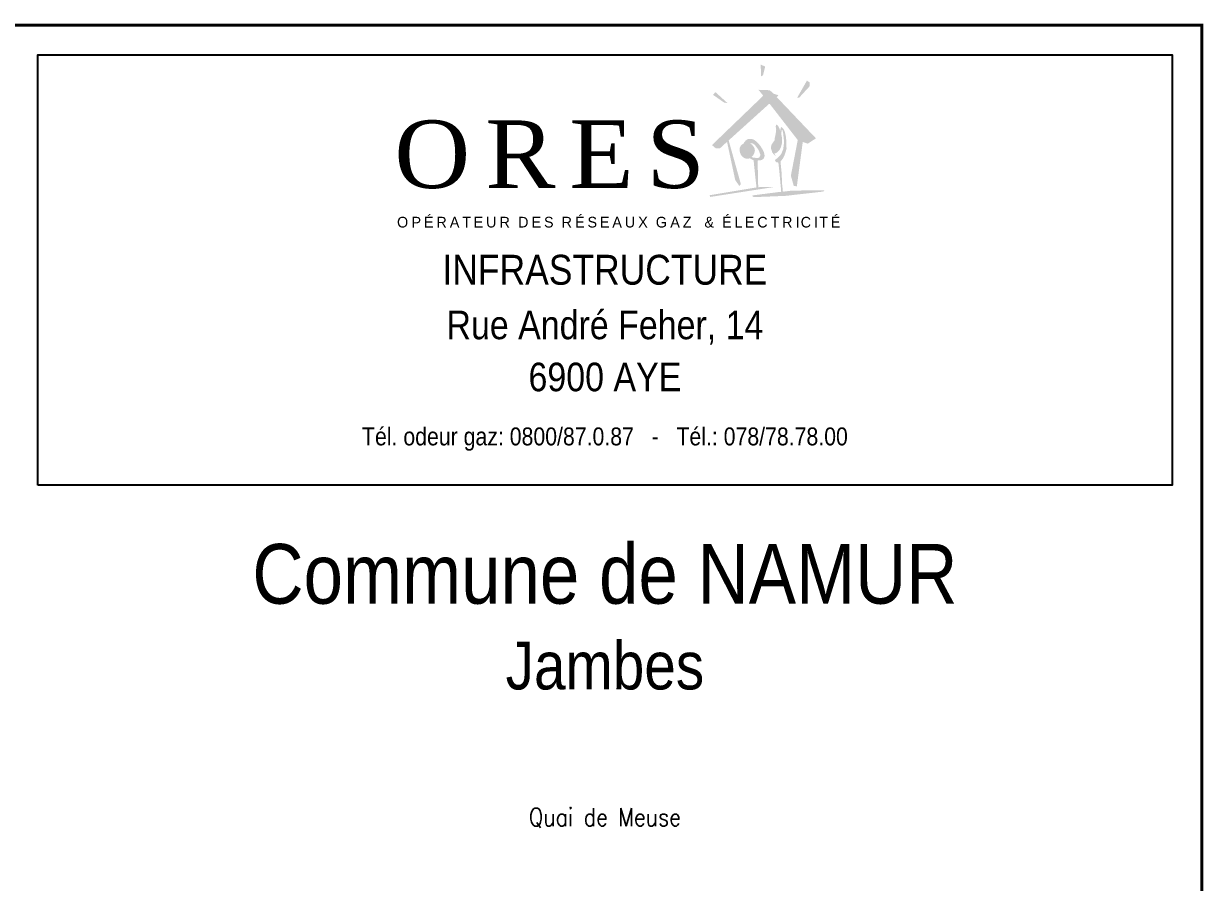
# Model space of a CAD drawing. Header units: millimetres. Extents: x 11 to 989, y -291 to -4.
# Drawn here: x 791.3 to 988.9, y -147.4 to -3.6 of the extents above; entities that cross this region are included whole.
import ezdxf
from ezdxf.enums import TextEntityAlignment as Align

# ---------------------------------------------------------------- set-up
doc = ezdxf.new("R2010")
doc.units = ezdxf.units.MM
doc.layers.add('CARTOUCHE', color=7, linetype='CONTINUOUS')
doc.styles.add('CARTOUCHE', font='ARIAL.TTF', dxfattribs={"width": 0.85})
doc.styles.add('ROMANS', font='romans')

# ---------------------------------------------------------------- blocks, each defined once
blk = doc.blocks.new('ORES A3')
at = {"layer": 'CARTOUCHE'}
h = blk.add_hatch(color=256, dxfattribs=at)
h.paths.add_polyline_path([(-82.07, 266.92), (-81.46, 266.4), (-81.41, 266.36), (-80.75, 266.36), (-79.63, 267.39), (-79.53, 267.39), (-78.17, 261.05), (-77.47, 260.07), (-77.23, 260.4), (-79.25, 267.62), (-79.25, 267.72), (-72.49, 273.82), (-72.4, 273.82), (-67.7, 267.76), (-68.83, 261.9), (-68.83, 261.71), (-68.36, 260.07), (-67.85, 260.02), (-66.86, 267.44), (-66.01, 267.15), (-64.65, 268.05), (-71.22, 274.95), (-70.94, 275.27), (-71.74, 275.51), (-72.35, 276.07), (-72.77, 276.12), (-74.27, 276.17), (-73.48, 275.18)])
h.paths.add_polyline_path([(-81.5, 275.79), (-81.88, 275.32), (-80, 274.01), (-79.48, 273.96)], flags=17)
h.paths.add_polyline_path([(-73.85, 278.42), (-73.52, 278.61), (-73.15, 280.06), (-73.9, 280.39)])
h.paths.add_polyline_path([(-67.8, 274.85), (-67.47, 274.85), (-65.69, 276.78), (-65.73, 277.43), (-66.16, 277.71)])
h.paths.add_polyline_path([(-69.63, 267.81), (-69.68, 268.28), (-69.72, 268.56), (-69.82, 268.94), (-69.91, 269.27), (-70.05, 269.55), (-70.14, 269.69), (-70.24, 269.78), (-70.38, 269.92), (-70.43, 269.92), (-70.52, 269.88), (-70.57, 269.69), (-70.61, 269.5), (-70.61, 269.27), (-70.66, 269.08), (-70.71, 268.89), (-70.75, 268.7), (-70.85, 268.52), (-70.94, 268.33), (-71.08, 268.19), (-71.18, 268.05), (-71.37, 267.86), (-71.65, 267.58), (-71.83, 267.39), (-71.88, 267.3), (-71.98, 267.15), (-72.07, 267.01), (-72.12, 266.92), (-72.16, 266.69), (-72.16, 266.26), (-72.07, 266.03), (-72.02, 265.84), (-71.98, 265.7), (-71.79, 265.46), (-71.37, 265.04), (-71.55, 265.37), (-71.65, 265.56), (-71.69, 265.7), (-71.74, 266.07), (-71.74, 266.36), (-71.69, 266.64), (-71.65, 266.78), (-71.51, 267.01), (-71.41, 267.15), (-71.22, 267.34), (-71.04, 267.58), (-70.9, 267.76), (-70.75, 268), (-70.66, 268.23), (-70.57, 268.42), (-70.47, 268.7), (-70.43, 269.13), (-70.38, 269.41), (-70.33, 269.5), (-70.24, 269.36), (-70.19, 269.13), (-70.14, 268.89), (-70.1, 268.56), (-70.05, 268), (-70, 267.76), (-70, 267.39), (-70.05, 266.78), (-70.1, 266.5), (-70.14, 266.22), (-70.29, 265.84), (-70.38, 265.61), (-70.52, 265.37), (-70.66, 265.18), (-70.8, 265.04), (-70.94, 264.9), (-71.08, 264.76), (-71.27, 264.62), (-71.37, 264.53), (-71.51, 264.43), (-71.46, 264.24), (-71.32, 264.1), (-71.22, 264.01), (-71.04, 264.01), (-70.94, 263.96), (-70.9, 263.63), (-70.75, 262.18), (-70.66, 261.19), (-70.57, 260.21), (-70.47, 259.18), (-70.52, 259.08), (-70.75, 259.08), (-71.04, 259.04), (-71.41, 258.99), (-71.79, 258.94), (-72.21, 258.89), (-72.49, 258.85), (-72.87, 258.8), (-73.24, 258.75), (-73.62, 258.71), (-73.95, 258.66), (-74.32, 258.61), (-74.7, 258.57), (-75.07, 258.52), (-75.26, 258.47), (-75.31, 258.43), (-75.21, 258.28), (-75.12, 258.24), (-74.23, 258.24), (-73.1, 258.28), (-71.88, 258.33), (-70.71, 258.38), (-69.58, 258.43), (-68.46, 258.57), (-67.19, 258.71), (-66.39, 258.8), (-65.55, 258.89), (-64.7, 258.99), (-63.9, 259.08), (-63.34, 259.18), (-63.22, 259.36), (-65.17, 259.36), (-66.91, 259.32), (-68.92, 259.27), (-70.05, 259.13), (-70.24, 259.18), (-70.24, 259.65), (-70.33, 260.49), (-70.38, 261.85), (-70.43, 262.6), (-70.52, 263.4), (-70.57, 264.1), (-70.57, 264.2), (-70.43, 264.34), (-70.33, 264.48), (-70.29, 264.53), (-70.19, 264.67), (-70.1, 264.85), (-70, 265.04), (-69.91, 265.23), (-69.82, 265.51), (-69.72, 265.79), (-69.63, 266.12), (-69.58, 266.36)])
h.paths.add_polyline_path([(-73.57, 266.12), (-73.62, 266.26), (-73.76, 266.45), (-73.9, 266.69), (-74.09, 266.92), (-74.18, 267.06), (-74.42, 267.3), (-74.6, 267.48), (-74.84, 267.67), (-75.03, 267.81), (-75.31, 267.91), (-75.5, 267.95), (-75.92, 267.91), (-76.06, 267.91), (-76.29, 267.76), (-76.43, 267.67), (-76.57, 267.48), (-76.72, 267.3), (-76.76, 267.15), (-76.81, 267.06), (-76.86, 266.78), (-76.81, 266.4), (-76.81, 266.26), (-76.76, 266.17), (-76.67, 265.93), (-76.62, 265.75), (-76.53, 265.61), (-76.39, 265.42), (-76.34, 265.32), (-76.29, 265.28), (-76.2, 265.14), (-76.06, 265), (-75.82, 264.76), (-75.64, 264.67), (-75.45, 264.53), (-75.31, 264.48), (-75.12, 264.39), (-75.07, 264.34), (-75.07, 264.2), (-75.03, 263.73), (-74.79, 261.38), (-74.6, 259.83), (-82.49, 258.52), (-82.35, 258.24), (-71.79, 259.88), (-74.13, 259.88), (-74.32, 259.83), (-74.42, 264.24), (-74.37, 264.34), (-74.04, 264.34), (-73.85, 264.39), (-73.71, 264.43), (-73.52, 264.57), (-73.38, 264.71), (-73.34, 264.81), (-73.29, 264.95), (-73.24, 265.14), (-73.29, 265.37), (-73.34, 265.61), (-73.38, 265.75), (-73.48, 265.93)])
h.paths.add_polyline_path([(-74.13, 265.79), (-74.09, 265.65), (-73.99, 265.42), (-73.99, 265.18), (-74.04, 265.04), (-74.18, 264.81), (-74.37, 264.76), (-74.7, 264.76), (-74.98, 264.81), (-75.26, 264.85), (-75.45, 264.95), (-75.64, 265.04), (-75.82, 265.18), (-76.01, 265.37), (-76.11, 265.51), (-76.2, 265.65), (-76.29, 265.89), (-76.34, 266.07), (-76.34, 266.31), (-76.34, 266.45), (-76.29, 266.59), (-76.2, 266.78), (-76.06, 266.97), (-75.87, 267.15), (-75.64, 267.25), (-75.31, 267.2), (-75.17, 267.15), (-74.93, 266.97), (-74.84, 266.87), (-74.65, 266.64), (-74.51, 266.45), (-74.37, 266.26), (-74.27, 266.07)], flags=16)
at = {"layer": 'CARTOUCHE', "true_color": 0x4dffff}
h = blk.add_hatch(color=131, dxfattribs=at)
h.paths.add_polyline_path([(-71.35, 269.18), (-71.41, 268.72), (-71.53, 268.2), (-71.61, 267.61), (-71.37, 267.86), (-71.18, 268.05), (-71.08, 268.19), (-70.94, 268.33), (-70.85, 268.52), (-70.75, 268.7), (-70.71, 268.89), (-70.66, 269.08), (-70.62, 269.24), (-70.67, 269.4), (-70.76, 269.68), (-70.92, 270.01), (-71.07, 270.23), (-71.17, 270.33), (-71.28, 270.32), (-71.36, 270.22), (-71.38, 270.03), (-71.36, 269.76), (-71.31, 269.49)])
h.paths.add_polyline_path([(-70.36, 267.18), (-70.32, 267.6), (-70.32, 267.9), (-70.4, 268.51), (-70.47, 268.73), (-70.47, 268.7), (-70.57, 268.42), (-70.66, 268.23), (-70.75, 268), (-70.9, 267.76), (-71.04, 267.58), (-71.22, 267.34), (-71.41, 267.15), (-71.51, 267.01), (-71.65, 266.78), (-71.69, 266.64), (-71.74, 266.36), (-71.74, 266.07), (-71.69, 265.7), (-71.65, 265.56), (-71.64, 265.54), (-71.62, 265.53), (-71.48, 265.55), (-71.32, 265.58), (-71.17, 265.68), (-70.95, 265.88), (-70.69, 266.2), (-70.5, 266.61)])
at = {"layer": 'CARTOUCHE', "true_color": 0xffd600}
h = blk.add_hatch(color=40, dxfattribs=at)
h.paths.add_polyline_path([(-76.67, 265.93), (-76.76, 266.17), (-76.81, 266.26), (-76.81, 266.4), (-76.86, 266.78), (-76.81, 267.06), (-76.77, 267.15), (-77.1, 266.97), (-77.26, 266.78), (-77.38, 266.56), (-77.43, 266.35), (-77.44, 265.98), (-77.37, 265.64), (-77.23, 265.33), (-77.08, 265.11), (-76.87, 264.9), (-76.66, 264.76), (-76.41, 264.67), (-76.18, 264.64), (-75.95, 264.63), (-75.78, 264.71), (-75.76, 264.73), (-75.82, 264.76), (-76.06, 265), (-76.2, 265.14), (-76.29, 265.28), (-76.34, 265.32), (-76.39, 265.42), (-76.53, 265.61), (-76.62, 265.75)])
h.paths.add_polyline_path([(-74.88, 266.05), (-74.92, 266.26), (-74.96, 266.44), (-75.11, 266.66), (-75.3, 266.93), (-75.47, 267.08), (-75.61, 267.18), (-75.71, 267.22), (-75.87, 267.15), (-76.06, 266.97), (-76.2, 266.78), (-76.29, 266.59), (-76.34, 266.45), (-76.34, 266.31), (-76.34, 266.07), (-76.29, 265.89), (-76.2, 265.65), (-76.11, 265.51), (-76.01, 265.37), (-75.82, 265.18), (-75.64, 265.04), (-75.45, 264.95), (-75.44, 264.94), (-75.34, 265.01), (-75.16, 265.22), (-75.04, 265.46), (-74.92, 265.74)])
at = {"layer": 'CARTOUCHE', "const_width": 0.5}
blk.add_lwpolyline([(0, 0), (-200, 0), (-200, 287), (0, 287), (0, 0)], close=True, dxfattribs=at)
at = {"layer": 'CARTOUCHE'}
blk.add_lwpolyline([(-195, 210), (-195, 282), (-5, 282), (-5, 210)], close=True, dxfattribs=at)
at = {"layer": 'CARTOUCHE', "color": 7, "linetype": 'Continuous', "style": 'CARTOUCHE', "width": 0.85}
for s, height, p in [('INFRASTRUCTURE', 5, (-100, 243.55)), ('Tél. odeur gaz: 0800/87.0.87   -   Tél.: 078/78.78.00', 3, (-100, 216.65))]:
    blk.add_text(s, height=height, dxfattribs=at).set_placement(p, align=Align.CENTER)
at = {"layer": 'CARTOUCHE', "color": 7, "style": 'CARTOUCHE', "width": 0.85}
for s, height, p in [('Rue André Feher, 14', 4.7875, (-100, 234.42)), ('6900 AYE', 4.788, (-100, 225.71))]:
    blk.add_text(s, height=height, dxfattribs=at).set_placement(p, align=Align.CENTER)
at = {"layer": 'CARTOUCHE', "attachment_point": 1, "style": 'CARTOUCHE'}
for s, insert, char_height, width in [('{\\fTimes New Roman|b0|i0|c0|p18;\\W1.03;\\T1.2;ORES}', (-135.27, 271.05), 11.308, 46.6954), ('{\\W0.96;\\T1.3;OPÉRATEUR DES RÉSEAUX GAZ  & ÉLECTRICITÉ}', (-134.82, 254.91), 1.7898, 84.4315)]:
    blk.add_mtext(s, dxfattribs=dict(at, insert=insert, char_height=char_height, width=width))
at = {"layer": 'CARTOUCHE', "color": 7, "linetype": 'Continuous', "width": 0.85}
for tag, height, style, p in [('COM', 10, 'CARTOUCHE', (-100, 190.15)), ('LOC', 8, 'CARTOUCHE', (-100, 175.79)), ('RUE(1)', 3, 'ROMANS', (-100, 163.02)), ('RUE(2)', 3, 'ROMANS', (-100, 152.93)), ('RES', 5, 'CARTOUCHE', (-100, 87.36))]:
    blk.add_attdef(tag, text='', height=height, dxfattribs=dict(at, style=style)).set_placement(p, align=Align.CENTER)
at = {"layer": 'CARTOUCHE', "color": 7, "linetype": 'Continuous', "style": 'ROMANS'}
blk.add_attdef('OBJ1', text='', height=1.5, dxfattribs=at).set_placement((-100, 81.26), align=Align.CENTER)
at = {"layer": 'CARTOUCHE', "color": 7, "linetype": 'Continuous', "style": 'ROMANS', "width": 0.5}
for tag, p in [('MD1', (-192.5, 66)), ('MD1-2', (-166.32, 66)), ('MD2', (-192.5, 61)), ('MD2-2', (-166.32, 61)), ('MD3', (-192.5, 56)), ('MD3-2', (-166.32, 56)), ('MD4', (-192.5, 51)), ('MD4-2', (-166.32, 51)), ('MD5', (-192.5, 46)), ('MD5-2', (-166.32, 46))]:
    blk.add_attdef(tag, p, '', height=3, dxfattribs=at)
for tag, p in [('MD1-3', (-25.85, 67.5)), ('MD2-3', (-25.85, 62.5)), ('MD3-3', (-25.85, 57.5)), ('MD4-3', (-25.85, 52.5)), ('MD5-3', (-25.85, 47.5))]:
    blk.add_attdef(tag, text='', height=3, dxfattribs=at).set_placement(p, align=Align.MIDDLE_CENTER)
at = {"layer": 'CARTOUCHE', "color": 7, "linetype": 'Continuous', "style": 'ROMANS'}
for tag, p in [('ECH', (-157.5, 35.2)), ('DAT', (-157.5, 28.6)), ('DES', (-157.5, 22))]:
    blk.add_attdef(tag, p, '', height=3, dxfattribs=at)
at = {"layer": 'CARTOUCHE', "color": 7, "linetype": 'Continuous', "style": 'CARTOUCHE', "width": 0.8}
blk.add_attdef('NUM', text='', height=10, dxfattribs=at).set_placement((-52.5, 30), align=Align.MIDDLE)

msp = doc.modelspace()

# ---------------------------------------------------------------- block references
at = {"layer": 'CARTOUCHE'}
ref = msp.add_blockref('ORES A3', (988.67, -290.9), dxfattribs=at)
ref.add_attrib('COM', 'Commune de NAMUR', dxfattribs={"color": 7, "linetype": 'Continuous', "height": 10, "style": 'CARTOUCHE', "width": 0.85}).set_placement((888.67, -100.75), align=Align.CENTER)
ref.add_attrib('LOC', 'Jambes', dxfattribs={"color": 7, "linetype": 'Continuous', "height": 8, "style": 'CARTOUCHE', "width": 0.85}).set_placement((888.67, -115.1), align=Align.CENTER)
ref.add_attrib('RUE(2)', 'Quai de Meuse', dxfattribs={"color": 7, "linetype": 'Continuous', "height": 3, "style": 'ROMANS', "width": 0.85}).set_placement((888.67, -137.97), align=Align.CENTER)

doc.saveas('drawing.dxf')
